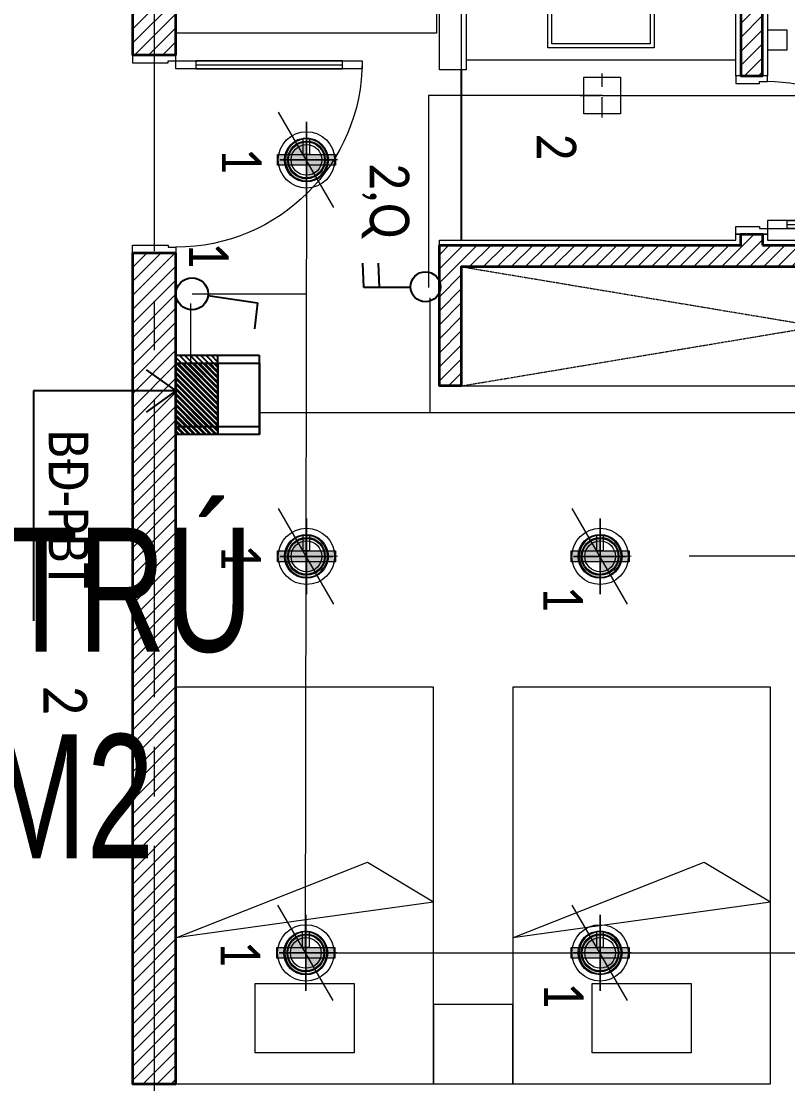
# Model space of a CAD drawing. Header units: millimetres. Extents: x 18326 to 214271, y -298828 to -198730.
# Drawn here: x 39926 to 43794, y -247180 to -241820 of the extents above; entities that cross this region are included whole.
import ezdxf
from ezdxf.enums import TextEntityAlignment as Align

# ---------------------------------------------------------------- set-up
doc = ezdxf.new("R2010")
doc.units = ezdxf.units.MM
doc.header["$LTSCALE"] = 20
doc.header["$MEASUREMENT"] = 0
for name, pattern in [('CONTINOUS', [0]), ('DASHED2', [0.375, 0.25, -0.125]), ('HIDDEN', [0.375, 0.25, -0.125]), ('xref LC GK$0$CENTER2', [1.125, 0.75, -0.125, 0.125, -0.125]), ('xref_mb.A7$0$HIDDEN', [0.375, 0.25, -0.125])]:
    doc.linetypes.add(name, pattern=pattern)
doc.layers.get('0').update_dxf_attribs({"lineweight": 0})
for name, color, linetype, lineweight in [('0.MAU XANH- DAY DIEN', 3, 'HIDDEN', 20), ('DW-DIEN', 2, 'Continuous', 25), ('E-equipment-0.2', 2, 'Continuous', 9), ('E-thin-line-0.05', 251, 'Continuous', 9), ('Hatch', 8, 'Continuous', 5), ('KV-Cay xanh', 78, 'Continuous', 5), ('KV-Text', 7, 'Continuous', 25), ('KV_5_HIDDEN', 125, 'HIDDEN', 9), ('KV_EX_1_TB DIEN', 55, 'Continuous', 13), ('xref LC GK$0$KV-Net truc', 251, 'xref LC GK$0$CENTER2', 9), ('xref_mb.A7$0$KV-Cat tuong', 4, 'Continuous', 35), ('xref_mb.A7$0$KV-Cat vat lieu', 11, 'Continuous', 20), ('xref_mb.A7$0$KV-Cua', 34, 'Continuous', 13), ('xref_mb.A7$0$KV-Hatch', 179, 'Continuous', 5), ('xref_mb.A7$0$KV-Net khuat', 165, 'xref_mb.A7$0$HIDDEN', 9), ('xref_mb.A7$0$KV-Net thay 1', 9, 'Continuous', 20), ('xref_mb.A7$0$KV-Noi that', 35, 'Continuous', 9)]:
    doc.layers.add(name, color=color, linetype=linetype, lineweight=lineweight)
for name, color, linetype in [('66 KV-DIM', 7, 'Continuous'), ('CDC-E', 2, 'Continuous'), ('CDC-E-Equip', 2, 'Continuous'), ('CDC-E-Note', 3, 'Continuous'), ('xref_mb.A7$0$KV-Net thay 3', 251, 'Continuous')]:
    doc.layers.add(name, color=color, linetype=linetype)
doc.styles.add('KT', font='vnsimli.shx', dxfattribs={"width": 0.72})
doc.styles.add('uv-abc', font='calibril.ttf', dxfattribs={"width": 0.85})
doc.styles.add('VN', font='arial.ttf', dxfattribs={"width": 0.7})
doc.dimstyles.new('A2-1-140', dxfattribs={"dimscale": 100, "dimtxt": 3, "dimasz": 1.5, "dimexe": 0.7, "dimexo": 0, "dimgap": 0.5, "dimtad": 1, "dimdec": 0, "dimrnd": 50, "dimzin": 13, "dimdsep": 46, "dimtxsty": 'KT', "dimblk1": 'ARCHTICK', "dimblk2": 'ARCHTICK', "dimsah": 1, "dimcen": 0, "dimdle": 0.7, "dimclrd": 1, "dimclre": 1, "dimclrt": 3, "dimadec": 0, "dimazin": 0, "dimtfac": 1.222222222222222, "dimtdec": 0, "dimtix": 1, "dimtmove": 2, "dimatfit": 3, "dimldrblk": 'ARCHTICK', "dimfxl": 5, "dimfxlon": 1, "dimtolj": 1, "dimtzin": 13, "dimarcsym": 0})

# ---------------------------------------------------------------- blocks, each defined once
blk = doc.blocks.new('T3RQƯ')
at = {"layer": 'KV-Text', "color": 8, "insert": (-9443.681068661477, -20279.87141596209), "char_height": 625.0000068463487, "width": 7837.778303740367, "attachment_point": 1, "style": 'VN'}
blk.add_mtext('\\A1;\\pxqc;KHU NỘI TRÚ\\PS = 540M2', dxfattribs=at)
blk = doc.blocks.new('t3')
at = {"layer": 'KV-Text', "color": 8, "xscale": 0.003999999956183369, "yscale": 0.003999999956183369, "zscale": 0.003999999956183369}
blk.add_blockref('T3RQƯ', (7.351499527970873, 232.338215464632), dxfattribs=at)
blk = doc.blocks.new('pa6')
at = {"layer": 'CDC-E'}
h = blk.add_hatch(dxfattribs=at)
h.set_pattern_fill('ANSI31', scale=5)
h.set_pattern_definition([(45, (0, 0), (-11.22532015133644, 11.22532015133644), [])])
h.paths.add_polyline_path([(150, 175), (-150, 175), (-150, 0), (150, 0)])
for p, q in [((-150, 350), (150, 350)), ((-150, 0), (-150, 350)), ((150, 350), (150, 0)), ((-150, 175), (150, 175)), ((150, 0), (-150, 0))]:
    blk.add_line(p, q, dxfattribs=at)
blk = doc.blocks.new('_ARCHTICK')
at = {"color": 8, "const_width": 0.15}
blk.add_lwpolyline([(-0.5, -0.5), (0.5, 0.5)], dxfattribs=at)
blk = doc.blocks.new('A$C37556543')
blk.add_lwpolyline([(-0.001174173317846083, -0.1710253104101831), (-0.001174173317846083, 179.8289746895898), (179.9988258266822, 179.8289746895898), (179.9988258266822, -0.1710253104101831)], close=True)
at = {"layer": 'KV_5_HIDDEN', "ltscale": 20}
for p, q in [((89.99882582668215, -17.99976764572784), (89.99882582668215, 198.0002323542722)), ((197.9988258266822, 90.00023235427216), (-18.00117417331785, 90.00023235427216))]:
    blk.add_line(p, q, dxfattribs=at)
blk = doc.blocks.new('CT doi 10A')
for p, q in [((702206.952636544, 24289.42921582878), (702264.6897807895, 24472.91367912437)), ((702264.6897807895, 24472.91367912437), (702361.5820065071, 24446.9514854905)), ((702245.4996537459, 24411.92884503581), (702342.3918794635, 24385.96665140534))]:
    blk.add_line(p, q)
blk.add_circle((702190.967748755, 24229.77280244685), 61.76086378300478)
blk = doc.blocks.new('*U632')
at = {"xscale": 0.9090909064414844, "yscale": 0.9090909064414844, "zscale": 0.9090909064414844, "rotation": 343.8325300958912}
blk.add_blockref('CT doi 10A', (-619243.043497057, 156591.4786157931), dxfattribs=at)
blk = doc.blocks.new('kcvn-compac')
at = {"layer": 'E-thin-line-0.05'}
blk.add_hatch(color=256, dxfattribs=at).paths.add_polyline_path([(121.6571742641251, 22.7861284502219), (-121.6571742641309, 22.7861284502219), (-121.6571742641309, -22.7861284502161), (121.6571742641251, -22.7861284502161)])
at = {"layer": 'Hatch'}
h = blk.add_hatch(color=256, dxfattribs=at)
edge = h.paths.add_edge_path(flags=17)
edge.add_ellipse((-5.968558980384842e-12, 0.2108313806506635), major_axis=(-62.32441003977205, 62.32441003977202), ratio=1, start_angle=-405.0000000000001, end_angle=-135.0444973120539)
edge.add_line((88.13999936450071, 0.1423796748182516), (77.77056445598151, 0.1256290873325941))
edge.add_ellipse((-5.968558980384842e-12, 0.2108313806506635), major_axis=(54.9921265056812, 54.99212650568122), ratio=0.9999999999999998, start_angle=-314.9999999999999, end_angle=-45.0627709197305, ccw=False)
edge.add_line((-5.968558980384842e-12, 77.981442508722), (-5.968558980384842e-12, 88.35085732579816))
edge = h.paths.add_edge_path()
edge.add_ellipse((-5.968558980384842e-12, 0.2108313806506635), major_axis=(-62.32441003977205, 62.32441003977202), ratio=1, start_angle=-585.0000000000001, end_angle=-314.9555026879461)
edge.add_line((-88.13999936451265, 0.1423796748182516), (-77.77056445599347, 0.1256290873325941))
edge.add_ellipse((-5.968558980384842e-12, 0.2108313806506635), major_axis=(54.9921265056812, 54.99212650568122), ratio=0.9999999999999998, start_angle=-494.9999999999999, end_angle=-224.9372290802695, ccw=False)
edge.add_line((-5.968558980384842e-12, -77.55977974742066), (-5.968558980384842e-12, -87.92919456449683))
edge = h.paths.add_edge_path(flags=16)
edge.add_ellipse((-5.968558980384842e-12, 0.2108313806506635), major_axis=(54.9921265056812, 54.99212650568122), ratio=0.9999999999999998, start_angle=-405.0627709197306, end_angle=-134.9999999999999)
edge.add_line((-5.968558980384842e-12, -77.55977974742065), (-5.968558980384842e-12, -1.63424829224823e-12))
edge.add_line((-5.968558980384842e-12, -1.637347003745075e-12), (77.77056445598151, 0.125629087332594))
edge = h.paths.add_edge_path(flags=0)
edge.add_ellipse((-5.968558980384842e-12, 0.2108313806506635), major_axis=(54.9921265056812, 54.99212650568122), ratio=0.9999999999999998, start_angle=-224.9372290802695, end_angle=45)
edge.add_line((-5.968558980384842e-12, 77.98144250872198), (-5.968558980384842e-12, -1.63424829224823e-12))
edge.add_line((-5.968558980384842e-12, -1.637338311366764e-12), (-77.77056445599347, 0.1256290873325941))
for p, q in [((-5.968558980384842e-12, -1.637329161141565e-12), (-5.968558980384842e-12, 140.7610961024966)), ((-5.968558980384842e-12, -1.637329161141565e-12), (-5.968558980384842e-12, 140.7610961024966)), ((130.5149613539868, 0.2108313806506635), (-5.968558980384842e-12, -1.637329161141565e-12)), ((-5.968558980384842e-12, -1.637329161141565e-12), (-5.968558980384842e-12, -140.7610961024999)), ((-5.968558980384842e-12, -1.637329161141565e-12), (-5.968558980384842e-12, -140.7610961024999))]:
    blk.add_line(p, q)
at = {"extrusion": (0, 0, -0.9999999999999998)}
blk.add_ellipse((-5.968558980384842e-12, 0.2108313806506635), major_axis=(-62.32441003977204, 62.32441003977201), ratio=1, start_param=5.497787143782138, end_param=11.78097245096172, dxfattribs=at)
at = {"extrusion": (0, 0, -1)}
blk.add_ellipse((-5.968558980384842e-12, 0.2108313806506635), major_axis=(54.9921265056812, 54.99212650568122), ratio=0.9999999999999998, start_param=3.926990816987241, end_param=10.21017612416683, dxfattribs=at)
at = {"layer": 'E-equipment-0.2'}
blk.add_line((114.5961039364308, -200.6150972992153), (-117.0542569160491, 200.6150972843199), dxfattribs=at)
for centre, radius in [((-0.1887425119545583, 0.1015474559741847), 92.1785353275623), ((-0.1887425119254544, 0.1015474559887366), 75.67170589949819)]:
    blk.add_circle(centre, radius, dxfattribs=at)
at = {"layer": 'E-thin-line-0.05', "ltscale": 200}
for p, q in [((-5.002220859751105e-12, -159.1207951236442), (-7.389644451905042e-13, 159.4117122577658)), ((1.580247044330463e-11, -159.1207951236234), (2.012257027672604e-11, 159.4117122577242)), ((-7.389644451905042e-13, 159.4117122577034), (-5.002220859751105e-12, -159.1207951236442)), ((-0.1887425119254544, -111.2734551249106), (-0.1887425119224417, 111.4765500369145)), ((-0.1887425119109025, -111.2734551248961), (-0.1887425119078898, 111.4765500368854)), ((-0.1887425119224417, 111.4765500368709), (-0.1887425119254544, -111.2734551249106)), ((-0.173074524156732, -102.0363674313572), (-0.1730745241539466, 102.2226029269719)), ((-0.1730745241433738, -102.0363674313439), (-0.1730745241405884, 102.2226029269452)), ((-0.1730745241539466, 102.2226029269319), (-0.173074524156732, -102.0363674313572)), ((-5.238689482212066e-12, 91.63636363632816), (-5.238689482212066e-12, -91.63636363635283)), ((111.5477611765856, 0.1015474559800111), (-111.5477611765914, -0.1015474559742415)), ((-111.5477611765768, -0.1015474559596896), (111.1862341669507, 0.1012183400236779)), ((102.2879026519117, 0.09311774778721826), (-102.2879026519221, -0.09311774778841198)), ((-102.2879026519087, -0.0931177477750822), (101.9563869031642, 0.09281595256921094))]:
    blk.add_line(p, q, dxfattribs=at)
at = {"layer": 'E-thin-line-0.05'}
for points in [[(-13.37938420734935, 90.65812229035109), (13.37938420734332, 90.65812229035109), (13.37938420734332, 22.7861284502219), (-13.37938420734935, 22.7861284502219)], [(-121.6571742641309, 22.7861284502219), (121.6571742641251, 22.7861284502219), (121.6571742641251, -22.7861284502161), (-121.6571742641309, -22.7861284502161)]]:
    blk.add_lwpolyline(points, close=True, dxfattribs=at)
for centre, radius in [((-5.115907697472721e-12, -5.968558980384842e-13), 118.4978687689813), ((-2.955857780762017e-12, 2.899014361901209e-12), 79.29133126541274), ((-2.955857780762017e-12, 2.899014361901209e-12), 64.68563723971602)]:
    blk.add_circle(centre, radius, dxfattribs=at)
blk = doc.blocks.new('CT dơn 10a')
for p, q in [((690677.031061232, 23139.19762640205), (690777.2363677802, 23143.78406754372)), ((690677.5459707206, 22946.84414719066), (690677.031061232, 23139.19762640205))]:
    blk.add_line(p, q)
blk.add_circle((690680.3698363783, 22885.14787438614), 61.76086378300478)
blk = doc.blocks.new('*U633')
at = {"xscale": 0.6818181797535812, "yscale": 0.6818181797535812, "zscale": 0.6818181797535812, "rotation": 137.7741938562183}
blk.add_blockref('CT dơn 10a', (359202.4343083142, -304928.2716907367), dxfattribs=at)
blk = doc.blocks.new('xref LC GK$0$LC')
at = {"layer": 'xref LC GK$0$KV-Net truc', "color": 8, "ltscale": 100}
blk.add_lwpolyline([(10249.99999999953, 10099.77423228603), (10249.99999999953, -58464.08794064936)], dxfattribs=at)
blk = doc.blocks.new('xref_mb.A7$0$qẻg4656u67')
at = {"color": 8}
for points in [[(267.5000002094894, 394.6801938280259), (267.4999999892098, -20.31980617195222), (-267.5000000107902, -20.3198058880298), (-267.4999997905106, 394.680194111992)], [(247.3199647772562, 274.6801938387071), (247.3199646314533, -1.312728272750974e-07), (-247.3199646314606, 1.312728272750974e-07), (-247.3199644857887, 274.6801941013109)]]:
    blk.add_lwpolyline(points, close=True, dxfattribs=at)
for centre, radius in [((1.829757820814848e-07, 344.7314882539795), 15.875), ((1.03093043435365e-07, 194.2274377215654), 29.22914155753097), ((1.03093043435365e-07, 194.2274377215654), 15.875)]:
    blk.add_circle(centre, radius, dxfattribs=at)
blk = doc.blocks.new('xref_mb.A7$0$A$Ce74eeb68')
at = {"layer": 'xref_mb.A7$0$KV-Noi that', "color": 8}
for points in [[(0, 2.91038304567337e-11), (1300, 2.91038304567337e-11), (1300, -1999.999999999971), (0, -1999.999999999971)], [(900, -1493.623359946272), (400, -1493.623359946272), (400, -1843.623359946272), (900, -1843.623359946272)]]:
    blk.add_lwpolyline(points, close=True, dxfattribs=at)
for points in [[(1296.304543569138, -1261.756702708575), (334.1902870959602, -882.6073738157284), (0, -1082.173690956086)], [(1300, -1262.268651230959), (0, -1082.173690956086)]]:
    blk.add_lwpolyline(points, dxfattribs=at)
blk = doc.blocks.new('xref_mb.A7$0$Phong KTX')
at = {"layer": 'xref_mb.A7$0$KV-Cat vat lieu', "color": 8}
blk.add_lwpolyline([(-1315, -4255), (-1315, -4280), (-2809.999999999069, -4280), (-2809.999999999098, -4310), (-2969.999999999098, -4310), (-2969.999999999069, -4280), (-4989.999999999069, -4280), (-4989.999999999069, -5490), (-3889.999999999069, -5490), (-3889.999999999069, -5740), (-2969.999999999069, -5740), (-2969.999999999098, -5110), (-2809.999999999098, -5110), (-2809.999999999069, -5740), (-1449.999999999985, -5740), (-1449.999999999985, -5140), (-1425, -5140)], dxfattribs=at)
at = {"layer": 'xref_mb.A7$0$KV-Net khuat', "color": 8}
for points in [[(-5014.999999999091, -3545), (-1425, -4145)], [(-1425, -3545), (-5014.999999999091, -4145)]]:
    blk.add_lwpolyline(points, dxfattribs=at)
at = {"layer": 'xref_mb.A7$0$KV-Net thay 3', "color": 8}
blk.add_line((-1425, -5140), (-1425, -4279.999999999185), dxfattribs=at)
at = {"layer": 'xref_mb.A7$0$KV-Noi that', "color": 8}
for points in [[(-1285, -25.00000000029104), (-1685, -25.00000000029104), (-1685, -425.000000000291), (-1285, -425.000000000291)], [(-1425, -3545), (-5014.999999999091, -3545), (-5014.999999999091, -4145), (-1425, -4145)], [(-1449.999999999985, -5189.999999750755), (-2809.999999999061, -5189.999999750755), (-2809.999999999061, -5740), (-1449.999999999985, -5740)], [(-2969.999999999054, -5240), (-3069.999999999054, -5240), (-3069.999999999054, -5340), (-2969.999999999054, -5340)], [(-1299.999999999985, -5325.000000000233), (15.00000000001455, -5325.000000000233), (15.00000000001455, -5725.000000000233), (-1299.999999999985, -5725.000000000233)]]:
    blk.add_lwpolyline(points, close=True, dxfattribs=at)
at = {"layer": 'xref_mb.A7$0$KV-Cat tuong', "color": 8, "xscale": -1, "rotation": 180}
for p in [(-2985, -2025.000000000233), (-1285, -2025.000000000233)]:
    blk.add_blockref('xref_mb.A7$0$A$Ce74eeb68', p, dxfattribs=at)
at = {"layer": 'xref_mb.A7$0$KV-Noi that', "color": 8, "rotation": 180}
blk.add_blockref('xref_mb.A7$0$qẻg4656u67', (-2129.99999999952, -5270.77256215646), dxfattribs=at)
blk = doc.blocks.new('*U525')
at = {"layer": 'xref_mb.A7$0$KV-Cua', "color": 8}
blk.add_line((-50, 100), (-50.00000000000088, 640), dxfattribs=at)
for points in [[(-30, 0), (-30.000000000001, 740), (-70.000000000001, 740), (-70, -2.842170943040401e-14)], [(-30, 100), (-70, 100), (-70.000000000001, 640), (-30.00000000000088, 640)], [(6.996113090560987e-14, -160), (-39.99999999999994, -160), (-40, -40), (-30, -40), (-30, 0), (0, 0)], [(-800, -160.0000000000004), (-760, -160.0000000000004), (-760, -40.00000000000031), (-770, -40.00000000000031), (-770, -3.38706375702955e-13), (-800, -3.387063757029549e-13)]]:
    blk.add_lwpolyline(points, close=True, dxfattribs=at)
at = {"layer": 'xref_mb.A7$0$KV-Cua', "color": 8, "ltscale": 100}
blk.add_arc((-30, 0), 740.0000000000002, 90, 180, dxfattribs=at)
blk = doc.blocks.new('*U528')
at = {"layer": 'xref_mb.A7$0$KV-Cua', "color": 8}
blk.add_line((-50, 100), (-50.00000000000094, 840), dxfattribs=at)
for points in [[(-30, 0), (-30.00000000000105, 940), (-70.00000000000105, 940), (-70, -2.842170943040401e-14)], [(-30, 100), (-70, 100), (-70.00000000000105, 840), (-30.00000000000094, 840)], [(9.619655499521356e-14, -220), (-39.99999999999991, -220), (-40, -40), (-30, -40), (-30, 0), (0, 0)], [(-1000, -220.0000000000005), (-960, -220.0000000000005), (-960, -40.00000000000041), (-970, -40.0000000000004), (-970, -4.302486394064563e-13), (-1000, -4.302486394064563e-13)]]:
    blk.add_lwpolyline(points, close=True, dxfattribs=at)
at = {"layer": 'xref_mb.A7$0$KV-Cua', "color": 8, "ltscale": 100}
blk.add_arc((-30, 0), 940.0000000000002, 90, 180, dxfattribs=at)
blk = doc.blocks.new('xref_mb.A7$0$P4')
at = {"layer": 'xref_mb.A7$0$KV-Hatch'}
h = blk.add_hatch(dxfattribs=at)
h.set_pattern_fill('ANSI31', color=8, scale=400)
h.set_pattern_definition([(45, (0, 0), (-35.35533905932738, 35.35533905932738), [])])
h.paths.add_polyline_path([(390.0000000000291, 6152.580459862598), (6810.000000000029, 6152.580459862482), (6810.000000000029, 5932.580459862482), (390.0000000000291, 5932.580459862598)])
h.paths.add_polyline_path([(-109.9999999999709, 5892.580459862598), (110.0000000000291, 5892.580459862598), (110.0000000000291, 5342.580459862482), (-109.9999999999709, 5342.580459862482)])
h.paths.add_polyline_path([(-109.9999999999709, 2152.580459862598), (-109.9999999999709, 3142.580459862482), (110.0000000000291, 3142.580459862482), (110.0000000000291, 2372.580459862598), (290.0000000000582, 2372.580459862598), (290.0000000000582, 2152.580459862598)])
h.paths.add_polyline_path([(4130.000000000931, 1662.580459862482), (1950.000000000931, 1662.580459862482), (1950.000000000931, 2152.580459862482), (1290.000000000029, 2152.580459862482), (1290.000000000029, 2372.580459862482), (2060.000000000931, 2372.580459862482), (2060.000000000931, 1772.580459862482), (5650, 1772.580459862482), (5650, 2372.580459862482), (5760, 2372.580459862482), (5760, 1662.580459862482), (4240.000000000931, 1662.580459862482), (4240.000000000931, 1607.580459862482), (4130.000000000931, 1607.580459862482)])
h.paths.add_polyline_path([(7090.000000000029, 1702.580459862598), (7310.000000000029, 1702.580459862598), (7310.000000000029, 5892.580459862598), (7090.000000000029, 5892.580459862598)])
h.paths.add_polyline_path([(7090.000000000029, 192.5804598625982), (7310.000000000029, 192.5804598625982), (7310.000000000029, 702.5804598625982), (7090.000000000029, 702.5804598625982)])
h.paths.add_polyline_path([(6810.000000000029, 152.5804598624818), (4240.000000000931, 152.5804598624818), (4240.000000000902, 807.5804598624818), (4130.000000000902, 807.5804598624818), (4130.000000000931, 152.5804598624818), (3160.000000000931, 152.5804598624818), (3160.000000000931, 402.5804598624818), (1950.000000000931, 402.5804598624818), (1950.000000000931, 152.5804598624818), (390.0000000000291, 152.5804598625982), (390.0000000000291, -67.41954013740178), (1950.000000000931, -67.4195401375182), (1950.000000000931, -317.4195401375182), (3160.000000000931, -317.4195401375182), (3160.000000000931, -67.4195401375182), (4130.000000000931, -67.4195401375182), (4130.000000000931, -722.4195401375182), (4240.000000000931, -722.4195401375182), (4240.000000000931, -67.4195401375182), (6810.000000000029, -67.4195401375182)])
h.paths.add_polyline_path([(2060.000000000931, -207.4195401375182), (3050.000000000931, -207.4195401375182), (3050.000000000931, 292.5804598624818), (2060.000000000931, 292.5804598624818)], flags=16)
h.paths.add_polyline_path([(7090.000000000029, -107.4195401374018), (7310.000000000029, -107.4195401374018), (7310.000000000029, -617.4195401374018), (7090.000000000029, -617.4195401374018)])
h.paths.add_polyline_path([(7090.000000000029, -1617.419540137402), (7310.000000000029, -1617.419540137402), (7310.000000000029, -5807.419540137402), (7090.000000000029, -5807.419540137402)])
h.paths.add_polyline_path([(4130.000000000931, -1577.419540137518), (1950.000000000931, -1577.419540137518), (1950.000000000931, -2067.419540137518), (1290.000000000029, -2067.419540137518), (1290.000000000029, -2287.419540137518), (2060.000000000931, -2287.419540137518), (2060.000000000931, -1687.419540137518), (5650, -1687.419540137518), (5650, -2287.419540137518), (5760, -2287.419540137518), (5760, -1577.419540137518), (4240.000000000931, -1577.419540137518), (4240.000000000931, -1522.419540137518), (4130.000000000931, -1522.419540137518)])
h.paths.add_polyline_path([(-109.9999999999709, -2067.419540137402), (-110, -3057.419540137518), (110, -3057.419540137518), (110.0000000000291, -2287.419540137402), (290.0000000000582, -2287.419540137402), (290.0000000000582, -2067.419540137402)])
h.paths.add_polyline_path([(-109.9999999999709, -5257.419540137518), (110.0000000000291, -5257.419540137518), (110, -5807.419540137344), (-110, -5807.419540137344)])
h.paths.add_polyline_path([(390.0000000000291, -5847.419540137402), (6810.000000000029, -5847.419540137518), (6810.000000000029, -6067.419540137518), (390.0000000000291, -6067.419540137402)])
at = {"layer": 'xref_mb.A7$0$KV-Cat tuong', "color": 8}
for points in [[(7090.000000000029, 1702.580459862598), (7310.000000000029, 1702.580459862598), (7310.000000000029, 5892.580459862598), (7090.000000000029, 5892.580459862598)], [(4130.000000000931, 1662.580459862482), (1950.000000000931, 1662.580459862482), (1950.000000000931, 2152.580459862482), (1290.000000000029, 2152.580459862482), (1290.000000000029, 2372.580459862482), (2060.000000000931, 2372.580459862482), (2060.000000000931, 1772.580459862482), (5650, 1772.580459862482), (5650, 2372.580459862482), (5760, 2372.580459862482), (5760, 1662.580459862482), (4240.000000000931, 1662.580459862482), (4240.000000000931, 1607.580459862482), (4130.000000000931, 1607.580459862482)], [(6810.000000000029, 152.5804598624818), (4240.000000000931, 152.5804598624818), (4240.000000000902, 807.5804598624818), (4130.000000000902, 807.5804598624818), (4130.000000000931, 152.5804598624818), (3160.000000000931, 152.5804598624818), (3160.000000000931, 402.5804598624818), (1950.000000000931, 402.5804598624818), (1950.000000000931, 152.5804598624818), (390.0000000000291, 152.5804598625982), (390.0000000000291, -67.41954013740178), (1950.000000000931, -67.4195401375182), (1950.000000000931, -317.4195401375182), (3160.000000000931, -317.4195401375182), (3160.000000000931, -67.4195401375182), (4130.000000000931, -67.4195401375182), (4130.000000000931, -722.4195401375182), (4240.000000000931, -722.4195401375182), (4240.000000000931, -67.4195401375182), (6810.000000000029, -67.4195401375182)], [(7090.000000000029, 192.5804598625982), (7310.000000000029, 192.5804598625982), (7310.000000000029, 702.5804598625982), (7090.000000000029, 702.5804598625982)]]:
    blk.add_lwpolyline(points, close=True, dxfattribs=at)
at = {"layer": 'xref_mb.A7$0$KV-Net thay 1', "color": 8}
blk.add_lwpolyline([(5650.000000000015, 152.5804598624818), (5650.000000000015, 777.5804598624818), (5760, 777.5804598624818), (5760, 152.5804598624818)], dxfattribs=at)
at = {"color": 8}
blk.add_blockref('xref_mb.A7$0$Phong KTX', (7075, 5917.580459862482), dxfattribs=at)
at = {"layer": 'xref_mb.A7$0$KV-Cua', "color": 8, "xscale": -1.000000000000003, "rotation": 90}
blk.add_blockref('*U528', (7090.000000000029, 702.5804598625982), dxfattribs=at)
at = {"layer": 'xref_mb.A7$0$KV-Cua', "color": 8, "rotation": 90}
blk.add_blockref('*U525', (4105.000000000931, 1607.580459862482), dxfattribs=at)

msp = doc.modelspace()

# ---------------------------------------------------------------- hatches: boundary and pattern name
at = {"layer": 'CDC-E'}
h = msp.add_hatch(dxfattribs=at)
h.set_pattern_fill('ANSI31', scale=6.000000000000001, angle=270)
h.set_pattern_definition([(315, (40706.88762742468, -243725.423372399), (13.47038418160373, 13.47038418160373), [])])
h.paths.add_polyline_path([(40916.88762742468, -243905.423372399), (40916.88762742468, -243545.423372399), (40706.88762742468, -243545.423372399), (40706.88762742468, -243905.423372399)])

# ---------------------------------------------------------------- linework, layer by layer
at = {"layer": '0.MAU XANH- DAY DIEN', "linetype": 'DASHED2', "ltscale": 800}
msp.add_line((40788.00044294541, -243195.5741263371), (41364.43221548713, -243195.5741263371), dxfattribs=at)
for points in [[(42858.02437120211, -242194.9754231809), (41981.8684671484, -242194.9754231809), (41981.8684671484, -243162.8285010778)], [(42858.02437120211, -242194.9754231809), (45168.10477496312, -242194.9754231809), (45168.02437120165, -242319.9754231809)]]:
    msp.add_lwpolyline(points, dxfattribs=at)
at = {"layer": '0.MAU XANH- DAY DIEN', "linetype": 'CONTINOUS', "ltscale": 800, "flags": 128}
for points in [[(41987.70555650071, -243214.8384437733), (41987.70555650071, -243793.6348061882)], [(40780.03891912476, -243243.6915786587), (40780.03891912476, -243545.423372399)], [(41128.02437120258, -243793.6348061882), (46606.74368047342, -243793.6348061882), (46606.74368047342, -243384.1184239708), (46389.54965813086, -243384.1184239708)]]:
    msp.add_lwpolyline(points, dxfattribs=at)
at = {"layer": 'CDC-E'}
for p, q in [((40706.88762742468, -243905.423372399), (40706.88762742468, -243545.423372399)), ((40706.88762742468, -243545.423372399), (41126.88762742468, -243545.423372399)), ((40916.88762742468, -243545.423372399), (40916.88762742468, -243905.423372399)), ((41126.88762742468, -243545.423372399), (41126.88762742468, -243905.423372399)), ((41126.88762742468, -243905.423372399), (40706.88762742468, -243905.423372399))]:
    msp.add_line(p, q, dxfattribs=at)

# ---------------------------------------------------------------- block references
at = {"layer": 'CDC-E-Equip', "xscale": 1.2, "yscale": 1.2, "zscale": 1.2, "rotation": 270}
for p in [(40706.88762741676, -243685.4233724032), (40706.88762742468, -243685.4233723981), (40708.02437120258, -243725.423372399)]:
    msp.add_blockref('pa6', p, dxfattribs=at)
at = {"layer": 'DW-DIEN', "rotation": 123.6347198050045}
for name, p, xscale, yscale, zscale in [('*U632', (41966.00921497076, -243159.7261255076), 1.344606326279682, 1.344606326279682, 1.344606326279682), ('*U633', (40788.00052074763, -243195.5742393648), 1.920866180399546, 1.920866180399546, 1.920866180399546)]:
    msp.add_blockref(name, p, dxfattribs=dict(at, xscale=xscale, yscale=yscale, zscale=zscale))
at = {"layer": 'KV-Cay xanh', "color": 8, "xscale": 250, "yscale": 250, "zscale": 250}
msp.add_blockref('t3', (42796.8876274284, -282179.975423187), dxfattribs=at)
at = {"layer": 'KV_EX_1_TB DIEN', "xscale": 1.032189467024803, "yscale": 1.032189467024803, "zscale": 1.032189467024803, "rotation": 270}
msp.add_blockref('A$C37556543', (42765.12707933645, -242102.0795831181), dxfattribs=at)

# ---------------------------------------------------------------- texts
at = {"layer": 'CDC-E-Note', "style": 'uv-abc', "width": 0.85}
for s, height, p in [('2', 200, (42627.23409301323, -242387.0721018211)), ('1', 200, (41039.01308288147, -242456.2009904822)), ('2,Q', 200, (41784.72954271781, -242536.6626037107)), ('1', 200, (40872.57474563551, -242932.5119119677)), ('BĐ-PBT', 200, (40165.25768984855, -243879.8460769052)), ('BĐ-PBT', 200, (40165.257689856, -243879.8460769001)), ('1', 200, (41035.78232100793, -244456.2009891616)), ('2', 220, (40148.14754154161, -245172.2437696386)), ('1', 200, (41032.55116731069, -246456.4435457219))]:
    msp.add_text(s, height=height, rotation=270, dxfattribs=at).set_placement(p, align=Align.MIDDLE_LEFT)

# ---------------------------------------------------------------- leaders
at = {"layer": '66 KV-DIM'}
for points in [[(40706.88762741723, -243685.4233724032), (39988.62163565169, -243685.4233724032), (39988.62163565169, -244844.2629778669)], [(40706.88762742468, -243685.4233723981), (39988.62163565961, -243685.4233723981), (39988.62163565961, -244844.2629778617)]]:
    msp.add_leader(points, dimstyle='A2-1-140', override={"dimgap": 0.5, "dimtad": 0, "dimldrblk": 'Open90'}, dxfattribs=at)

# ---------------------------------------------------------------- next in the draw order: block references
at = {"layer": 'E-equipment-0.2', "xscale": 1.200000000000001, "yscale": 1.200000000000001, "zscale": 1.200000000000001}
for p in [(41365.52437120258, -242519.7291895286), (41365.52477989114, -244519.7291888683), (42847.51211847133, -244519.7291888683), (41362.2936177617, -246519.9769656467), (42847.51211847133, -246519.7291888683)]:
    msp.add_blockref('kcvn-compac', p, dxfattribs=at)

# ---------------------------------------------------------------- next in the draw order: linework, layer by layer
at = {"layer": '0.MAU XANH- DAY DIEN', "linetype": 'DASHED2', "ltscale": 800}
for points in [[(41365.52437120258, -242519.4761918717), (41359.06204694324, -246519.971745429), (47293.4741342119, -246518.717198241)], [(47296.70447897074, -244518.975414135), (41362.29320064048, -244519.7291888683)]]:
    msp.add_lwpolyline(points, dxfattribs=at)

# ---------------------------------------------------------------- next in the draw order: block references
at = {"layer": 'xref LC GK$0$KV-Net truc', "color": 8}
msp.add_blockref('xref LC GK$0$LC', (30346.88762742514, -208829.9754231842), dxfattribs=at)
at = {"layer": 'xref_mb.A7$0$KV-Cat tuong', "color": 8, "rotation": 180}
msp.add_blockref('xref_mb.A7$0$P4', (47796.88762742472, -241287.3949633217), dxfattribs=at)

# ---------------------------------------------------------------- next in the draw order: texts
at = {"layer": 'CDC-E-Note', "style": 'uv-abc', "width": 0.85}
for p in [(42661.12993862062, -244665.6029251562), (42664.36110075238, -246665.8507032552)]:
    msp.add_text('1', height=200, rotation=270, dxfattribs=at).set_placement(p, align=Align.MIDDLE_LEFT)

doc.saveas('drawing.dxf')
